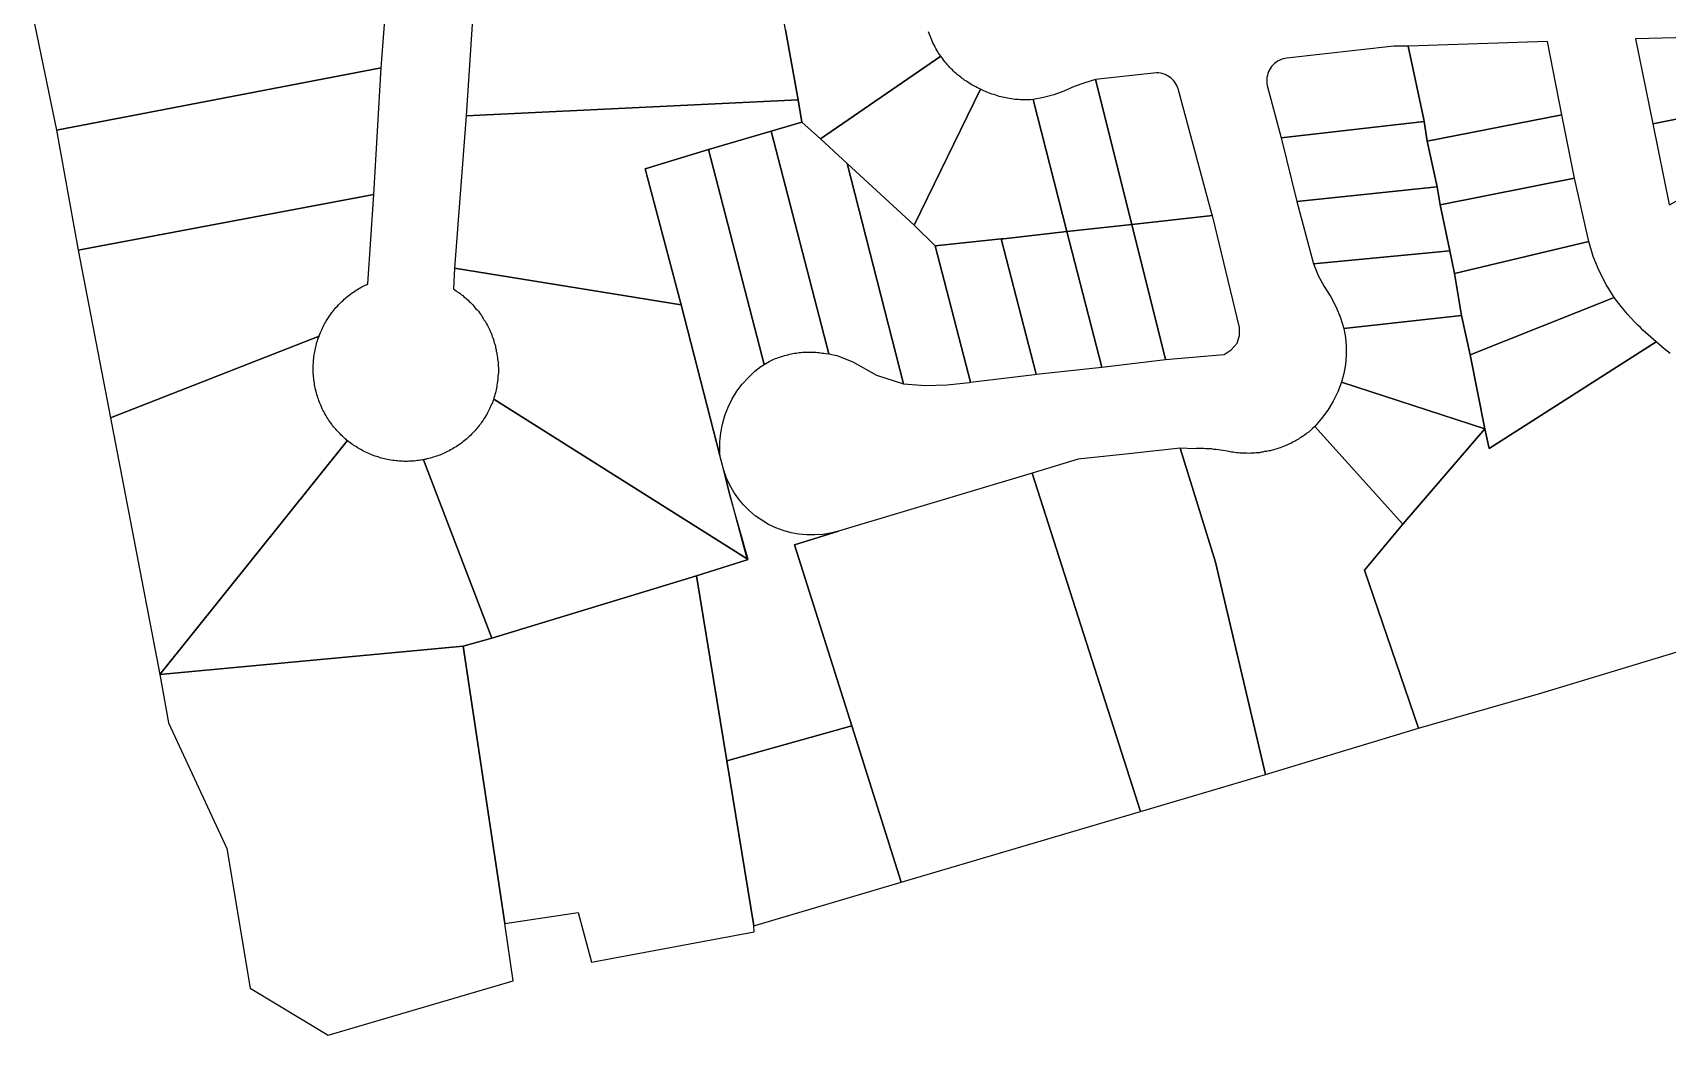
# Model space of a CAD drawing. Header units: metres. Extents: x 620457 to 624057, y 4872349 to 4874194.
# Drawn here: x 620699.6 to 621074.8, y 4872349.3 to 4872579.3 of the extents above; entities that cross this region are included whole.
import ezdxf

# ---------------------------------------------------------------- set-up
doc = ezdxf.new("R2010")
doc.units = ezdxf.units.M
doc.header["$LTSCALE"] = 10
doc.header["$MEASUREMENT"] = 0
doc.layers.add('Aurora_Parcel', color=252, linetype='Continuous')

msp = doc.modelspace()

# ---------------------------------------------------------------- linework, layer by layer
at = {"layer": 'Aurora_Parcel'}
for points in [[(620779.58, 4872571.25), (620781.35, 4872594.23), (620781.51, 4872596.53), (620781.63, 4872597.76), (620781.77, 4872598.99), (620699.58, 4872583.21), (620705.03, 4872556.96), (620779.58, 4872571.25)], [(620875.27, 4872563.91), (620872.41, 4872579.97), (620870.9, 4872588.61), (620801.23, 4872593.04), (620799.11, 4872560.29), (620875.27, 4872563.91)], [(621101.66, 4872564.48), (621097.96, 4872578.7), (621067.54, 4872577.93), (621071.48, 4872558.42), (621101.66, 4872564.48)], [(621019.01, 4872558.93), (621018.93, 4872559.46), (621015.34, 4872576.28), (621012.03, 4872576.28), (620987.49, 4872573.5), (620987.04, 4872573.44), (620986.6, 4872573.33), (620986.16, 4872573.18), (620985.74, 4872573), (620985.34, 4872572.78), (620984.96, 4872572.52), (620984.61, 4872572.24), (620984.28, 4872571.92), (620983.98, 4872571.57), (620983.71, 4872571.2), (620983.48, 4872570.81), (620983.28, 4872570.4), (620983.12, 4872569.97), (620983, 4872569.53), (620982.92, 4872569.08), (620982.88, 4872568.62), (620982.88, 4872568.17), (620982.91, 4872567.71), (620982.99, 4872567.26), (620986.17, 4872555.18), (621019.01, 4872558.93)], [(621050.63, 4872560.46), (621047.35, 4872577.29), (621015.34, 4872576.28), (621018.93, 4872559.46), (621019.01, 4872558.93), (621019.72, 4872554.46), (621050.63, 4872560.46)], [(620777.88, 4872542.24), (620779.58, 4872571.25), (620705.03, 4872556.96), (620710.05, 4872529.45), (620777.88, 4872542.24)], [(620917.18, 4872566.36), (620916.85, 4872566.53), (620916.43, 4872566.71), (620916.09, 4872566.89), (620915.63, 4872567.13), (620915.27, 4872567.33), (620914.92, 4872567.56), (620914.59, 4872567.76), (620914.27, 4872567.97), (620913.91, 4872568.19), (620913.58, 4872568.41), (620913.26, 4872568.65), (620912.94, 4872568.85), (620912.64, 4872569.13), (620912.34, 4872569.38), (620911.88, 4872569.71), (620911.59, 4872569.98), (620911.29, 4872570.24), (620910.99, 4872570.52), (620910.7, 4872570.79), (620910.41, 4872571.08), (620910.13, 4872571.36), (620909.88, 4872571.66), (620909.61, 4872571.95), (620909.33, 4872572.25), (620909.04, 4872572.56), (620908.74, 4872572.95), (620908.5, 4872573.31), (620908.01, 4872573.94), (620880.42, 4872554.99), (620886.52, 4872549.34), (620901.94, 4872535.2), (620917.18, 4872566.36)], [(620951.91, 4872535.35), (620943.55, 4872568.58), (620941.07, 4872567.86), (620938.65, 4872566.97), (620936.29, 4872565.93), (620933.99, 4872565.09), (620931.63, 4872564.45), (620929.22, 4872564), (620936.95, 4872533.71), (620951.91, 4872535.35)], [(620970.39, 4872537.39), (620970.29, 4872537.81), (620962.51, 4872566.43), (620962.37, 4872566.85), (620962.19, 4872567.25), (620961.98, 4872567.64), (620961.74, 4872568.01), (620961.46, 4872568.35), (620961.16, 4872568.68), (620960.84, 4872568.97), (620960.48, 4872569.24), (620960.11, 4872569.47), (620959.72, 4872569.68), (620959.31, 4872569.84), (620958.89, 4872569.98), (620958.46, 4872570.08), (620958.03, 4872570.14), (620957.59, 4872570.16), (620943.55, 4872568.58), (620951.91, 4872535.35), (620970.39, 4872537.39)], [(620840.16, 4872548.13), (620854.68, 4872552.53), (620869.07, 4872556.72), (620876.14, 4872558.8), (620875.27, 4872563.91), (620799.11, 4872560.29), (620796.41, 4872525.32), (620848.43, 4872516.88), (620840.16, 4872548.13)], [(620926.29, 4872563.96), (620925.9, 4872563.99), (620925.5, 4872564.01), (620925.09, 4872564.05), (620924.69, 4872564.1), (620924.17, 4872564.17), (620923.76, 4872564.23), (620923.37, 4872564.3), (620922.98, 4872564.38), (620922.59, 4872564.45), (620922.17, 4872564.54), (620921.8, 4872564.59), (620921.42, 4872564.73), (620921.04, 4872564.87), (620920.65, 4872565.01), (620920.26, 4872565.14), (620919.78, 4872565.27), (620919.37, 4872565.4), (620919.01, 4872565.54), (620918.64, 4872565.69), (620918.32, 4872565.85), (620917.9, 4872566.01), (620917.18, 4872566.36), (620901.94, 4872535.2), (620906.75, 4872530.46), (620921.89, 4872532.03), (620922.44, 4872532.07), (620936.95, 4872533.71), (620929.22, 4872564), (620928.69, 4872563.96), (620928.3, 4872563.94), (620927.89, 4872563.94), (620927.49, 4872563.94), (620927.1, 4872563.94), (620926.69, 4872563.94), (620926.29, 4872563.96)], [(621104.1, 4872555.67), (621101.66, 4872564.48), (621071.48, 4872558.42), (621075.25, 4872539.94), (621075.29, 4872539.81), (621104.1, 4872555.67)], [(621053.49, 4872545.96), (621050.63, 4872560.46), (621019.72, 4872554.46), (621021.95, 4872543.95), (621022.66, 4872539.85), (621053.49, 4872545.96)], [(620869.07, 4872556.72), (620854.68, 4872552.53), (620867.48, 4872503.24), (620868.62, 4872503.87), (620868.93, 4872504.04), (620869.41, 4872504.25), (620869.74, 4872504.4), (620870.1, 4872504.55), (620870.43, 4872504.68), (620870.77, 4872504.81), (620871.12, 4872504.92), (620871.47, 4872505.04), (620871.81, 4872505.15), (620872.17, 4872505.26), (620872.51, 4872505.35), (620872.89, 4872505.44), (620873.39, 4872505.56), (620873.75, 4872505.63), (620874.1, 4872505.7), (620874.48, 4872505.77), (620874.84, 4872505.81), (620875.2, 4872505.87), (620875.56, 4872505.93), (620875.94, 4872505.96), (620876.29, 4872506), (620876.65, 4872506.02), (620877.02, 4872506.04), (620877.57, 4872506.06), (620877.92, 4872506.06), (620878.28, 4872506.06), (620878.65, 4872506.05), (620879.03, 4872506.04), (620879.38, 4872506.02), (620879.75, 4872505.97), (620880.11, 4872505.93), (620880.49, 4872505.9), (620880.84, 4872505.84), (620881.21, 4872505.79), (620881.54, 4872505.75), (620882.31, 4872505.62), (620869.07, 4872556.72)], [(620886.52, 4872549.34), (620880.42, 4872554.99), (620876.14, 4872558.8), (620869.07, 4872556.72), (620882.31, 4872505.62), (620883.42, 4872505.43), (620884.14, 4872505.26), (620887.82, 4872503.83), (620893.26, 4872500.77), (620899.49, 4872498.73), (620886.52, 4872549.34)], [(621021.95, 4872543.95), (621019.72, 4872554.46), (621019.01, 4872558.93), (620986.17, 4872555.18), (620989.78, 4872540.63), (621021.95, 4872543.95)], [(620857.35, 4872482.34), (620857.33, 4872482.68), (620857.31, 4872483.02), (620857.29, 4872483.37), (620857.31, 4872485.43), (620857.52, 4872487.49), (620857.91, 4872489.52), (620858.48, 4872491.51), (620859.23, 4872493.44), (620860.15, 4872495.29), (620861.23, 4872497.05), (620862.47, 4872498.71), (620863.86, 4872500.25), (620865.37, 4872501.65), (620866.06, 4872502.21), (620866.76, 4872502.74), (620867.48, 4872503.24), (620854.68, 4872552.53), (620840.16, 4872548.13), (620848.43, 4872516.88), (620857.35, 4872482.34)], [(620899.49, 4872498.73), (620904.51, 4872498.39), (620909.53, 4872498.51), (620914.53, 4872499.1), (620914.87, 4872499.15), (620906.75, 4872530.46), (620901.94, 4872535.2), (620886.52, 4872549.34), (620899.49, 4872498.73)], [(621056.77, 4872531.41), (621053.49, 4872545.96), (621022.66, 4872539.85), (621024.88, 4872529.26), (621025.94, 4872524.08), (621056.77, 4872531.41)], [(620765.31, 4872509.72), (620765.35, 4872509.79), (620765.49, 4872510.17), (620765.63, 4872510.51), (620765.77, 4872510.87), (620765.92, 4872511.19), (620766.08, 4872511.52), (620766.24, 4872511.85), (620766.42, 4872512.2), (620766.59, 4872512.52), (620766.77, 4872512.84), (620766.96, 4872513.14), (620767.2, 4872513.56), (620767.4, 4872513.87), (620767.6, 4872514.18), (620767.82, 4872514.48), (620768.03, 4872514.79), (620768.25, 4872515.11), (620768.48, 4872515.39), (620768.71, 4872515.68), (620768.94, 4872515.94), (620769.19, 4872516.25), (620769.45, 4872516.53), (620769.74, 4872516.87), (620770.02, 4872517.13), (620770.27, 4872517.38), (620770.53, 4872517.66), (620770.81, 4872517.92), (620771.08, 4872518.18), (620771.36, 4872518.4), (620771.65, 4872518.65), (620771.94, 4872518.87), (620772.25, 4872519.12), (620772.54, 4872519.36), (620772.9, 4872519.62), (620773.2, 4872519.83), (620773.49, 4872520.04), (620773.83, 4872520.24), (620774.14, 4872520.45), (620774.46, 4872520.63), (620774.78, 4872520.83), (620775.11, 4872520.99), (620775.42, 4872521.17), (620775.77, 4872521.34), (620776.1, 4872521.5), (620776.53, 4872521.7), (620777.88, 4872542.24), (620710.05, 4872529.45), (620717.46, 4872490.93), (620765.31, 4872509.72)], [(621024.88, 4872529.26), (621022.66, 4872539.85), (621021.95, 4872543.95), (620989.78, 4872540.63), (620993.59, 4872526.29), (621024.88, 4872529.26)], [(620973.03, 4872505.51), (620973.12, 4872505.52), (620974.68, 4872506.57), (620976.04, 4872508.08), (620976.63, 4872509.85), (620976.58, 4872511.72), (620970.39, 4872537.39), (620951.91, 4872535.35), (620959.66, 4872504.36), (620973.03, 4872505.51)], [(620944.98, 4872502.61), (620936.95, 4872533.71), (620922.44, 4872532.07), (620921.89, 4872532.03), (620929.96, 4872500.95), (620944.98, 4872502.61)], [(620959.66, 4872504.36), (620951.91, 4872535.35), (620936.95, 4872533.71), (620944.98, 4872502.61), (620959.66, 4872504.36)], [(620929.57, 4872500.9), (620929.96, 4872500.95), (620921.89, 4872532.03), (620906.75, 4872530.46), (620914.87, 4872499.15), (620929.57, 4872500.9)], [(621062.65, 4872518.55), (621060.78, 4872521.57), (621059.17, 4872524.73), (621057.83, 4872528.02), (621056.77, 4872531.41), (621025.94, 4872524.08), (621027.59, 4872514.47), (621029.59, 4872505.4), (621062.65, 4872518.55)], [(621027.59, 4872514.47), (621025.94, 4872524.08), (621024.88, 4872529.26), (620993.59, 4872526.29), (620994.67, 4872523.65), (620996.02, 4872521.13), (620997.6, 4872518.75), (620998.78, 4872516.39), (620999.78, 4872513.95), (621000.59, 4872511.43), (621027.59, 4872514.47)], [(620859.53, 4872473.54), (620858.21, 4872478.87), (620857.35, 4872482.34), (620848.43, 4872516.88), (620796.41, 4872525.32), (620796.14, 4872520.53), (620796.46, 4872520.34), (620796.79, 4872520.13), (620797.04, 4872519.91), (620797.41, 4872519.69), (620797.71, 4872519.48), (620798.01, 4872519.2), (620798.28, 4872519), (620798.56, 4872518.76), (620798.9, 4872518.52), (620799.26, 4872518.21), (620799.54, 4872517.95), (620799.8, 4872517.69), (620800.08, 4872517.43), (620800.36, 4872517.15), (620800.64, 4872516.87), (620800.86, 4872516.59), (620801.11, 4872516.27), (620801.32, 4872516.01), (620801.6, 4872515.73), (620801.9, 4872515.44), (620802.13, 4872515.08), (620802.36, 4872514.75), (620802.57, 4872514.44), (620802.79, 4872514.15), (620803, 4872513.79), (620803.14, 4872513.46), (620803.43, 4872513.16), (620803.59, 4872512.83), (620803.77, 4872512.53), (620803.95, 4872512.12), (620804.12, 4872511.83), (620804.33, 4872511.4), (620804.5, 4872511.05), (620804.65, 4872510.72), (620804.83, 4872510.37), (620804.98, 4872510.01), (620805.08, 4872509.66), (620805.21, 4872509.3), (620805.32, 4872508.95), (620805.44, 4872508.58), (620805.54, 4872508.21), (620805.66, 4872507.85), (620805.79, 4872507.39), (620805.84, 4872507.03), (620805.96, 4872506.65), (620805.99, 4872506.28), (620806.12, 4872505.91), (620806.14, 4872505.54), (620806.23, 4872505.15), (620806.27, 4872504.78), (620806.3, 4872504.4), (620806.37, 4872504.02), (620806.44, 4872503.65), (620806.45, 4872503.18), (620806.46, 4872502.79), (620806.47, 4872502.41), (620806.47, 4872502.03), (620806.48, 4872501.66), (620806.49, 4872501.28), (620806.42, 4872500.9), (620806.37, 4872500.49), (620806.36, 4872500.14), (620806.33, 4872499.76), (620806.26, 4872499.41), (620806.23, 4872498.85), (620806.13, 4872498.54), (620806.1, 4872498.18), (620806.01, 4872497.79), (620805.96, 4872497.42), (620805.87, 4872497.06), (620805.78, 4872496.68), (620805.68, 4872496.3), (620805.59, 4872495.94), (620805.47, 4872495.57), (620805.4, 4872495.24), (620863.79, 4872458.45), (620859.53, 4872473.54)], [(621072.24, 4872508.39), (621071, 4872509.45), (621070.42, 4872509.99), (621069.81, 4872510.54), (621069.2, 4872511.1), (621068.64, 4872511.67), (621068.02, 4872512.25), (621067.44, 4872512.83), (621066.33, 4872514.02), (621065.78, 4872514.64), (621065.25, 4872515.26), (621064.73, 4872515.9), (621064.24, 4872516.55), (621063.7, 4872517.2), (621062.65, 4872518.55), (621029.59, 4872505.4), (621032.89, 4872488.46), (621033.9, 4872483.94), (621072.24, 4872508.39)], [(621029.59, 4872505.4), (621027.59, 4872514.47), (621000.59, 4872511.43), (621000.93, 4872509.39), (621001.1, 4872507.33), (621001.1, 4872505.26), (621000.92, 4872503.2), (621000.58, 4872501.16), (621000.06, 4872499.15), (621032.89, 4872488.46), (621029.59, 4872505.4)], [(620771.8, 4872485.72), (620771.59, 4872485.93), (620771.31, 4872486.18), (620771.03, 4872486.42), (620770.67, 4872486.74), (620770.4, 4872487), (620770.14, 4872487.26), (620769.9, 4872487.56), (620769.64, 4872487.8), (620769.38, 4872488.07), (620769.14, 4872488.35), (620768.9, 4872488.63), (620768.66, 4872488.91), (620768.43, 4872489.21), (620768.21, 4872489.51), (620767.93, 4872489.89), (620767.72, 4872490.19), (620767.48, 4872490.52), (620767.31, 4872490.81), (620767.11, 4872491.13), (620766.92, 4872491.44), (620766.73, 4872491.74), (620766.56, 4872492.11), (620766.38, 4872492.42), (620766.21, 4872492.75), (620766.02, 4872493.05), (620765.85, 4872493.5), (620765.7, 4872493.85), (620765.55, 4872494.19), (620765.42, 4872494.51), (620765.28, 4872494.91), (620765.16, 4872495.23), (620765.07, 4872495.56), (620764.92, 4872495.94), (620764.82, 4872496.3), (620764.69, 4872496.65), (620764.62, 4872497.01), (620764.51, 4872497.45), (620764.42, 4872497.83), (620764.35, 4872498.19), (620764.29, 4872498.56), (620764.23, 4872498.9), (620764.17, 4872499.3), (620764.12, 4872499.66), (620764.08, 4872500.03), (620764.04, 4872500.4), (620764.03, 4872500.77), (620763.99, 4872501.14), (620763.97, 4872501.61), (620763.96, 4872501.98), (620763.96, 4872502.36), (620763.97, 4872502.73), (620763.98, 4872503.1), (620764.03, 4872503.47), (620764.03, 4872503.84), (620764.05, 4872504.21), (620764.09, 4872504.57), (620764.13, 4872504.95), (620764.18, 4872505.32), (620764.24, 4872505.78), (620764.32, 4872506.17), (620764.39, 4872506.51), (620764.47, 4872506.87), (620764.55, 4872507.24), (620764.64, 4872507.6), (620764.74, 4872507.96), (620764.82, 4872508.32), (620764.95, 4872508.67), (620765.07, 4872509.03), (620765.31, 4872509.72), (620717.46, 4872490.93), (620728.79, 4872432.1), (620771.8, 4872485.72)], [(621032.89, 4872488.46), (621000.06, 4872499.15), (620999.17, 4872496.94), (620998.09, 4872494.8), (620996.86, 4872492.75), (620995.46, 4872490.81), (620993.91, 4872488.98), (621014.09, 4872466.54), (621032.89, 4872488.46)], [(620851.98, 4872454.73), (620863.62, 4872458.4), (620863.79, 4872458.45), (620805.4, 4872495.24), (620805.2, 4872494.78), (620805.12, 4872494.43), (620804.93, 4872494.1), (620804.78, 4872493.74), (620804.63, 4872493.44), (620804.45, 4872493.04), (620804.31, 4872492.73), (620804.14, 4872492.4), (620803.97, 4872492.11), (620803.8, 4872491.71), (620803.6, 4872491.43), (620803.35, 4872491.04), (620803.16, 4872490.71), (620802.95, 4872490.4), (620802.74, 4872490.1), (620802.53, 4872489.79), (620802.34, 4872489.49), (620802.06, 4872489.2), (620801.85, 4872488.91), (620801.61, 4872488.62), (620801.37, 4872488.34), (620801.14, 4872488.06), (620800.87, 4872487.73), (620800.54, 4872487.44), (620800.29, 4872487.18), (620800.04, 4872486.92), (620799.76, 4872486.66), (620799.48, 4872486.41), (620799.2, 4872486.17), (620798.92, 4872485.93), (620798.63, 4872485.69), (620798.35, 4872485.46), (620798.08, 4872485.23), (620797.67, 4872484.96), (620797.37, 4872484.8), (620797.06, 4872484.52), (620796.75, 4872484.33), (620796.43, 4872484.12), (620796.07, 4872483.94), (620795.79, 4872483.76), (620795.47, 4872483.6), (620795.15, 4872483.4), (620794.81, 4872483.23), (620794.47, 4872483.06), (620794.05, 4872482.87), (620793.71, 4872482.72), (620793.37, 4872482.57), (620793.02, 4872482.43), (620792.68, 4872482.29), (620792.36, 4872482.18), (620791.95, 4872482.06), (620791.62, 4872481.94), (620791.25, 4872481.87), (620790.91, 4872481.73), (620790.55, 4872481.6), (620790.09, 4872481.53), (620789.73, 4872481.44), (620789.43, 4872481.37), (620789.29, 4872481.33), (620804.99, 4872440.44), (620851.98, 4872454.73)], [(620993.91, 4872488.98), (620993.33, 4872488.49), (620993.09, 4872488.19), (620992.77, 4872487.94), (620992.51, 4872487.69), (620992.12, 4872487.49), (620991.85, 4872487.22), (620991.54, 4872486.95), (620991.1, 4872486.65), (620990.71, 4872486.44), (620990.39, 4872486.28), (620990.06, 4872486.02), (620989.71, 4872485.84), (620989.39, 4872485.63), (620989.02, 4872485.44), (620988.68, 4872485.27), (620988.37, 4872485.08), (620987.96, 4872484.92), (620987.6, 4872484.78), (620987.08, 4872484.52), (620986.69, 4872484.36), (620986.36, 4872484.21), (620985.98, 4872484.08), (620985.64, 4872483.98), (620985.23, 4872483.86), (620984.85, 4872483.74), (620984.47, 4872483.64), (620984.08, 4872483.53), (620983.68, 4872483.43), (620983.32, 4872483.37), (620982.78, 4872483.23), (620982.38, 4872483.22), (620981.99, 4872483.09), (620981.6, 4872483.07), (620981.21, 4872482.97), (620980.81, 4872482.93), (620980.43, 4872482.91), (620980.02, 4872482.89), (620979.63, 4872482.86), (620979.24, 4872482.82), (620978.85, 4872482.81), (620978.28, 4872482.83), (620977.88, 4872482.84), (620977.49, 4872482.84), (620977.14, 4872482.85), (620976.7, 4872482.87), (620976.3, 4872482.96), (620975.9, 4872482.95), (620975.52, 4872483), (620975.13, 4872483.06), (620974.74, 4872483.11), (620974.38, 4872483.18), (620973.8, 4872483.3), (620973.3, 4872483.39), (620972.8, 4872483.48), (620972.27, 4872483.57), (620971.77, 4872483.62), (620971.22, 4872483.7), (620970.73, 4872483.73), (620970.21, 4872483.82), (620969.71, 4872483.85), (620968.86, 4872483.87), (620968.32, 4872483.92), (620967.8, 4872483.92), (620967.28, 4872483.91), (620966.76, 4872483.9), (620966.26, 4872483.88), (620962.99, 4872484.03), (620971.11, 4872457.86), (620982.61, 4872409.13), (621017.7, 4872419.73), (621005.29, 4872456.04), (621014.09, 4872466.54), (620993.91, 4872488.98)], [(620784.46, 4872480.99), (620784.11, 4872481), (620783.73, 4872481.03), (620783.3, 4872481.06), (620782.98, 4872481.09), (620782.61, 4872481.15), (620782.25, 4872481.19), (620781.78, 4872481.26), (620781.41, 4872481.32), (620781.06, 4872481.39), (620780.65, 4872481.46), (620780.32, 4872481.55), (620779.96, 4872481.6), (620779.6, 4872481.73), (620779.18, 4872481.87), (620778.89, 4872482), (620778.53, 4872482.06), (620778.18, 4872482.18), (620777.72, 4872482.34), (620777.4, 4872482.49), (620777.07, 4872482.62), (620776.71, 4872482.76), (620776.37, 4872482.91), (620776.04, 4872483.06), (620775.7, 4872483.24), (620775.37, 4872483.41), (620775.07, 4872483.6), (620774.72, 4872483.76), (620774.4, 4872483.95), (620774.01, 4872484.2), (620773.74, 4872484.39), (620773.33, 4872484.6), (620773.07, 4872484.81), (620772.76, 4872485.02), (620772.46, 4872485.24), (620772.17, 4872485.46), (620771.87, 4872485.7), (620771.8, 4872485.72), (620728.79, 4872432.1), (620798.41, 4872438.55), (620804.99, 4872440.44), (620789.29, 4872481.33), (620789, 4872481.3), (620788.63, 4872481.24), (620788.27, 4872481.18), (620787.9, 4872481.15), (620787.53, 4872481.09), (620787.16, 4872481.05), (620786.78, 4872481.03), (620786.37, 4872481), (620785.95, 4872480.99), (620785.58, 4872480.97), (620785.21, 4872480.97), (620784.83, 4872480.97), (620784.46, 4872480.99)], [(620966.04, 4872404.24), (620982.61, 4872409.13), (620971.11, 4872457.86), (620962.99, 4872484.03), (620951.89, 4872482.78), (620939.57, 4872481.45), (620929.05, 4872478.3), (620953.91, 4872400.62), (620966.04, 4872404.24)], [(620858.92, 4872412.22), (620887.59, 4872420.31), (620874.42, 4872461.84), (620884.52, 4872464.96), (620882.75, 4872464.51), (620880.94, 4872464.21), (620879.11, 4872464.08), (620877.28, 4872464.1), (620875.46, 4872464.27), (620873.66, 4872464.61), (620871.89, 4872465.1), (620870.17, 4872465.74), (620868.52, 4872466.52), (620866.94, 4872467.45), (620865.44, 4872468.51), (620864.04, 4872469.69), (620862.75, 4872470.99), (620861.58, 4872472.4), (620860.53, 4872473.9), (620859.62, 4872475.49), (620858.84, 4872477.15), (620858.21, 4872478.87), (620859.53, 4872473.54), (620863.62, 4872458.4), (620851.98, 4872454.73), (620858.92, 4872412.22)], [(620953.91, 4872400.62), (620929.05, 4872478.3), (620884.52, 4872464.96), (620874.42, 4872461.84), (620887.59, 4872420.31), (620898.98, 4872384.41), (620953.91, 4872400.62)], [(620851.98, 4872454.73), (620804.99, 4872440.44), (620798.41, 4872438.55), (620807.93, 4872374.93), (620824.78, 4872377.47), (620827.85, 4872366.04), (620865.2, 4872373.03), (620865.1, 4872374.4), (620858.92, 4872412.22), (620851.98, 4872454.73)], [(620809.9, 4872361.75), (620807.93, 4872374.93), (620798.41, 4872438.55), (620728.79, 4872432.1), (620730.77, 4872420.94), (620744.16, 4872392.14), (620749.53, 4872360.11), (620767.41, 4872349.28), (620809.9, 4872361.75)], [(620887.59, 4872420.31), (620858.92, 4872412.22), (620865.1, 4872374.4), (620898.98, 4872384.41), (620887.59, 4872420.31)]]:
    msp.add_lwpolyline(points, close=True, dxfattribs=at)
for points in [[(620872.41, 4872579.97), (620875.27, 4872563.91), (620876.14, 4872558.8), (620880.42, 4872554.99), (620908.01, 4872573.94), (620908.01, 4872573.94), (620907.79, 4872574.26), (620907.53, 4872574.67), (620907.34, 4872574.98), (620907.14, 4872575.33), (620906.93, 4872575.69), (620906.75, 4872576.04), (620906.56, 4872576.44), (620906.27, 4872576.9), (620906.14, 4872577.24), (620905.96, 4872577.65), (620905.8, 4872578.02), (620905.65, 4872578.4), (620905.5, 4872578.74), (620905.37, 4872579.17), (620905.23, 4872579.56)], [(621075.51, 4872505.75), (621074.81, 4872506.28), (621074.08, 4872506.81), (621073.45, 4872507.36), (621072.24, 4872508.39), (621033.9, 4872483.94), (621032.89, 4872488.46), (621014.09, 4872466.54), (621005.29, 4872456.04), (621017.7, 4872419.73), (621045.78, 4872427.75), (621136.14, 4872455.17)]]:
    msp.add_lwpolyline(points, dxfattribs=at)

doc.saveas('drawing.dxf')
